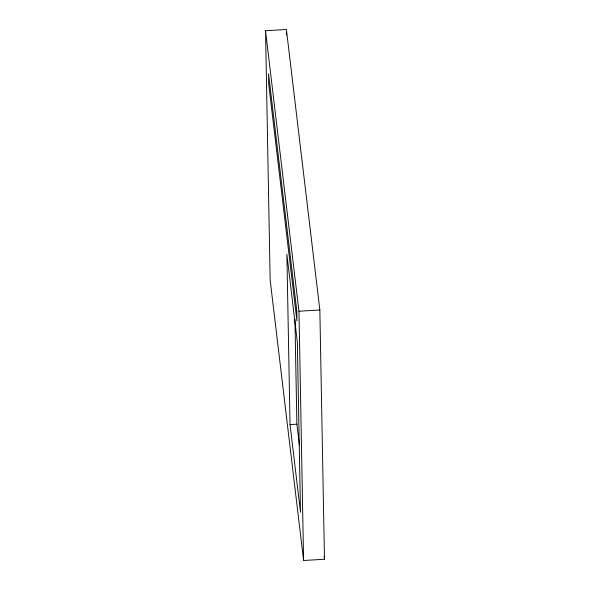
<?xml version="1.0" encoding="UTF-8"?>
<svg xmlns="http://www.w3.org/2000/svg" width="590" height="590" viewBox="0 0 590 590"><rect width="100%" height="100%" fill="white"/><g stroke="black" fill="none" stroke-linecap="round" stroke-linejoin="round"><path stroke-width="0.89" d="M265.522 30.754L286.401 29.5L319.846 309.986L324.478 559.246L303.599 560.5L270.154 280.014L265.522 30.754L298.968 311.232L303.599 560.5M298.968 311.232L319.846 309.986M290.044 424.586L300.494 512.238L297.331 342.023L286.88 254.371L290.044 424.586L296.888 424.173L299.396 445.177M324.153 556.51L324.478 559.246M294.941 319.286L296.888 424.173M286.452 32.258L286.504 35.017M296.748 310.399L268.524 73.743L268.723 84.282L296.94 320.938L296.748 310.399"/></g></svg>
